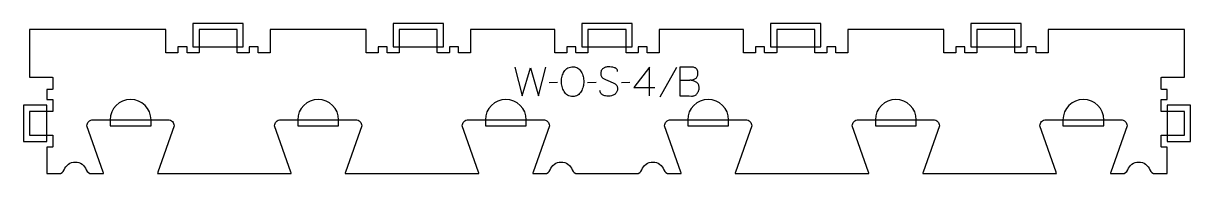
# Model space of a CAD drawing. Extents: x -6 to 1206, y 0 to 156.
import ezdxf

# ---------------------------------------------------------------- set-up
doc = ezdxf.new("R2010")
doc.units = 0
for name, color, linetype in [('1_ANYTOOL_1MMDEEP_LABELS_S', 2, 'CONTINUOUS'), ('4_ANYTOOL_CUTTHROUGH_OUTSI', 5, 'CONTINUOUS'), ('5_ANYTOOL_HALF_MILL_9MM_IN', 3, 'CONTINUOUS')]:
    doc.layers.add(name, color=color, linetype=linetype)

msp = doc.modelspace()

# ---------------------------------------------------------------- linework, layer by layer
at = {"layer": '1_ANYTOOL_1MMDEEP_LABELS_S'}
for p, q in [((671.964276, 110.124663), (654.778561, 79.353234)), ((548.407133, 94.481805), (539.621418, 94.396091)), ((588.435704, 94.481805), (579.64999, 94.396091)), ((623.492847, 94.481805), (614.707133, 94.396091)), ((627.778561, 89.253234), (649.54999, 89.253234))]:
    msp.add_line(p, q, dxfattribs=at)
for points in [[(504.04999, 110.596091), (511.764276, 80.596091), (520.207133, 109.696091), (528.692847, 80.596091), (536.192847, 110.596091)], [(643.764276, 80.596091), (643.807133, 110.638948), (627.778561, 89.253234)]]:
    msp.add_lwpolyline(points, dxfattribs=at)
msp.add_lwpolyline([(564.478561, 110.938948, -0.064784), (567.152517, 110.591027, -0.088904), (569.578561, 109.460377, -0.05419), (571.501126, 107.768247, -0.051179), (573.028561, 105.710377, -0.041653), (574.210761, 103.281604, -0.036749), (574.99999, 100.696091, -0.024892), (575.457769, 98.076828, -0.030823), (575.621418, 95.424663, -0.034269), (575.444899, 92.852166, -0.031918), (574.930347, 90.324663, -0.031725), (574.04216, 87.715266, -0.026303), (572.857133, 85.224663, -0.058719), (571.333352, 83.062915, -0.077745), (569.294633, 81.399663, -0.077243), (566.807645, 80.420825, -0.055252), (564.135704, 80.124663, -0.054051), (561.381779, 80.423242, -0.077615), (558.816061, 81.421091, -0.078558), (556.740988, 83.108165, -0.060481), (555.19999, 85.310377, -0.02629), (554.013329, 87.849596, -0.031299), (553.126776, 90.506805, -0.031469), (552.611737, 93.093621, -0.033416), (552.435704, 95.724663, -0.032847), (552.614382, 98.441611, -0.035049), (553.158918, 101.108591, -0.03503), (554.074892, 103.68563, -0.032231), (555.328561, 106.11752, -0.062518), (556.95045, 108.184614, -0.074052), (559.06249, 109.733591, -0.072322), (561.689343, 110.664482, -0.049083)], format="xyb", close=True, dxfattribs=at)
for points in [[(610.678561, 106.010377, 0.071867), (610.485448, 107.346984, 0.100684), (609.858918, 108.528234, 0.047558), (609.384365, 109.004684, 0.038563), (608.834365, 109.393413, 0.037928), (608.137177, 109.740881, 0.026634), (607.39999, 109.996091, 0.028461), (604.376657, 110.682074, 0.041577), (601.292847, 110.938948, 0.036938), (599.790487, 110.827809, 0.041531), (598.32499, 110.483591, 0.041583), (596.947613, 109.906383, 0.038125), (595.678561, 109.11752, 0.057611), (594.608409, 108.125615, 0.065808), (593.814276, 106.90502, 0.06469), (593.33678, 105.445465, 0.046778), (593.192847, 103.910377, 0.052235), (593.355203, 102.360535, 0.075448), (593.89999, 100.910377, 0.076671), (594.816082, 99.737324, 0.061023), (596.021418, 98.853234, 0.021951), (599.050273, 97.325888, 0.018213), (602.192847, 96.046091, -0.02405), (605.294332, 94.740629, -0.02981), (608.235704, 93.110377, -0.068439), (609.377006, 92.144446, -0.079282), (610.185704, 90.89252, -0.076308), (610.610704, 89.313838, -0.047772), (610.635704, 87.66752, -0.046243), (610.34247, 85.98656, -0.06359), (609.692847, 84.415734, -0.064671), (608.720023, 83.131545, -0.057073), (607.464276, 82.11752, -0.067522), (604.495967, 80.754609, -0.070793), (601.271418, 80.253234, -0.064027), (598.132403, 80.615749, -0.070447), (595.207133, 81.796091, -0.054374), (594.048715, 82.645724, -0.074742), (593.14999, 83.756805, -0.075199), (592.626983, 85.063184, -0.057737), (592.464276, 86.46752)], [(675.392847, 96.924663), (685.935704, 97.053234, 0.046847), (688.884407, 97.529682, 0.060102), (691.657133, 98.61752, 0.086388), (692.763835, 99.487646, 0.076384), (693.53749, 100.669305, 0.070405), (694.034959, 102.357055, 0.036531), (694.164276, 104.124663, 0.031885), (694.072655, 105.55992, 0.051083), (693.746418, 106.955913, 0.053001), (693.238131, 108.042471, 0.064647), (692.492847, 108.978234, 0.064346), (691.519556, 109.703799, 0.050037), (690.403561, 110.191627, 0.048317), (688.959005, 110.507909, 0.029756), (687.478561, 110.596091), (675.392847, 110.596091)], [(675.392847, 110.596091), (675.392847, 80.596091), (685.078561, 80.596091), (687.607133, 80.510377, 0.048381), (689.286027, 80.614292, 0.066146), (690.891061, 81.094305, 0.067079), (692.254825, 81.942976, 0.057042), (693.371418, 83.103234, 0.037099), (694.26609, 84.474475, 0.042913), (694.930347, 85.969305, 0.043052), (695.321507, 87.524953, 0.040094), (695.44999, 89.124663, 0.045096), (695.287619, 90.921279, 0.070597), (694.721418, 92.622877, 0.073303), (693.79544, 93.951915, 0.067093), (692.535704, 94.974663, 0.063103), (689.361194, 96.399608, 0.053716), (685.935704, 97.053234)]]:
    msp.add_lwpolyline(points, format="xyb", dxfattribs=at)
at = {"layer": '4_ANYTOOL_CUTTHROUGH_OUTSI'}
msp.add_lwpolyline([(30.404437, 0, 0.317837), (35.825589, 3.833333, -0.707107), (58.924411, 3.833333, 0.317837), (64.345563, 0), (76.744479, 0, 0.06141), (76.509569, 1.39487), (59.614035, 49.667412, -0.084368), (59.6, 49.75, -0.414214), (65.85, 56), (143.85, 56, -0.414214), (150.1, 49.75, -0.084368), (150.085965, 49.667412), (133.186852, 1.383805, 0.0608), (132.955521, 0), (271.644479, 0, 0.06141), (271.409569, 1.39487), (254.514035, 49.667412, -0.084368), (254.5, 49.75, -0.414214), (260.75, 56), (338.75, 56, -0.414214), (345, 49.75, -0.084368), (344.985965, 49.667412), (328.086852, 1.383805, 0.0608), (327.855521, 0), (466.544479, 0, 0.06141), (466.309569, 1.39487), (449.414035, 49.667412, -0.084368), (449.4, 49.75, -0.414214), (455.65, 56), (533.65, 56, -0.414214), (539.9, 49.75, -0.084368), (539.885965, 49.667412), (522.986852, 1.383805, 0.0608), (522.755521, 0), (535.154437, 0, 0.317837), (540.575589, 3.833333, -0.707107), (563.674411, 3.833333, 0.317837), (569.095563, 0), (630.404437, 0, 0.317837), (635.825589, 3.833333, -0.707107), (658.924411, 3.833333, 0.317837), (664.345563, 0), (676.744479, 0, 0.06141), (676.509569, 1.39487), (659.614035, 49.667412, -0.084368), (659.6, 49.75, -0.414214), (665.85, 56), (743.85, 56, -0.414214), (750.1, 49.75, -0.084368), (750.085965, 49.667412), (733.186852, 1.383805, 0.0608), (732.955521, 0), (871.644479, 0, 0.06141), (871.409569, 1.39487), (854.514035, 49.667412, -0.084368), (854.5, 49.75, -0.414214), (860.75, 56), (938.75, 56, -0.414214), (945, 49.75, -0.084368), (944.985965, 49.667412), (928.086852, 1.383805, 0.0608), (927.855521, 0), (1066.544479, 0, 0.06141), (1066.309569, 1.39487), (1049.414035, 49.667412, -0.084368), (1049.4, 49.75, -0.414214), (1055.65, 56), (1133.65, 56, -0.414214), (1139.9, 49.75, -0.084368), (1139.885965, 49.667412), (1122.986852, 1.383805, 0.0608), (1122.755521, 0), (1135.154437, 0, 0.317837), (1140.575589, 3.833333, -0.317837), (1152.125, 12, -0.317837), (1163.674411, 3.833333, 0.317837), (1169.095563, 0), (1181.5, 0), (1181.5, 27.5), (1175.75, 27.5, -0.414214), (1175.5, 27.75), (1175.5, 39.75, -0.414214), (1175.75, 40), (1199.5, 40), (1199.5, 64.5), (1175.75, 64.5, -0.414214), (1175.5, 64.75), (1175.5, 76.75, -0.414214), (1175.75, 77), (1181.5, 77), (1181.5, 87.5), (1175.75, 87.5, -0.414214), (1175.5, 87.75), (1175.5, 99.75, -0.414214), (1175.75, 100), (1199.5, 100), (1199.5, 149.5), (1058, 149.5), (1058, 125.75, -0.414214), (1057.75, 125.5), (1045.75, 125.5, -0.414214), (1045.5, 125.75), (1045.5, 131.5), (1036, 131.5), (1036, 125.75, -0.414214), (1035.75, 125.5), (1023.75, 125.5, -0.414214), (1023.5, 125.75), (1023.5, 149.5), (984, 149.5), (984, 125.75, -0.414214), (983.75, 125.5), (971.75, 125.5, -0.414214), (971.5, 125.75), (971.5, 131.5), (962, 131.5), (962, 125.75, -0.414214), (961.75, 125.5), (949.75, 125.5, -0.414214), (949.5, 125.75), (949.5, 149.5), (850, 149.5), (850, 125.75, -0.414214), (849.75, 125.5), (837.75, 125.5, -0.414214), (837.5, 125.75), (837.5, 131.5), (828, 131.5), (828, 125.75, -0.414214), (827.75, 125.5), (815.75, 125.5, -0.414214), (815.5, 125.75), (815.5, 149.5), (776, 149.5), (776, 125.75, -0.414214), (775.75, 125.5), (763.75, 125.5, -0.414214), (763.5, 125.75), (763.5, 131.5), (754, 131.5), (754, 125.75, -0.414214), (753.75, 125.5), (741.75, 125.5, -0.414214), (741.5, 125.75), (741.5, 149.5), (654, 149.5), (654, 125.75, -0.414214), (653.75, 125.5), (641.75, 125.5, -0.414214), (641.5, 125.75), (641.5, 131.5), (632, 131.5), (632, 125.75, -0.414214), (631.75, 125.5), (619.75, 125.5, -0.414214), (619.5, 125.75), (619.5, 149.5), (580, 149.5), (580, 125.75, -0.414214), (579.75, 125.5), (567.75, 125.5, -0.414214), (567.5, 125.75), (567.5, 131.5), (558, 131.5), (558, 125.75, -0.414214), (557.75, 125.5), (545.75, 125.5, -0.414214), (545.5, 125.75), (545.5, 149.5), (458, 149.5), (458, 125.75, -0.414214), (457.75, 125.5), (445.75, 125.5, -0.414214), (445.5, 125.75), (445.5, 131.5), (436, 131.5), (436, 125.75, -0.414214), (435.75, 125.5), (423.75, 125.5, -0.414214), (423.5, 125.75), (423.5, 149.5), (384, 149.5), (384, 125.75, -0.414214), (383.75, 125.5), (371.75, 125.5, -0.414214), (371.5, 125.75), (371.5, 131.5), (362, 131.5), (362, 125.75, -0.414214), (361.75, 125.5), (349.75, 125.5, -0.414214), (349.5, 125.75), (349.5, 149.5), (250, 149.5), (250, 125.75, -0.414214), (249.75, 125.5), (237.75, 125.5, -0.414214), (237.5, 125.75), (237.5, 131.5), (228, 131.5), (228, 125.75, -0.414214), (227.75, 125.5), (215.75, 125.5, -0.414214), (215.5, 125.75), (215.5, 149.5), (176, 149.5), (176, 125.75, -0.414214), (175.75, 125.5), (163.75, 125.5, -0.414214), (163.5, 125.75), (163.5, 131.5), (154, 131.5), (154, 125.75, -0.414214), (153.75, 125.5), (141.75, 125.5, -0.414214), (141.5, 125.75), (141.5, 149.5), (0, 149.5), (0, 100), (23.75, 100, -0.414214), (24, 99.75), (24, 87.75, -0.414214), (23.75, 87.5), (18, 87.5), (18, 77), (23.75, 77, -0.414214), (24, 76.75), (24, 64.75, -0.414214), (23.75, 64.5), (0, 64.5), (0, 40), (23.75, 40, -0.414214), (24, 39.75), (24, 27.75, -0.414214), (23.75, 27.5), (18, 27.5), (18, 0)], format="xyb", close=True, dxfattribs=at)
at = {"layer": '5_ANYTOOL_HALF_MILL_9MM_IN'}
for points in [[(175.5, 131.5), (216, 131.5), (222, 131.5), (222, 156), (215.74, 156), (175.76, 156), (169.5, 156), (169.5, 131.5)], [(383.5, 131.5), (424, 131.5), (430, 131.5), (430, 156), (423.74, 156), (383.76, 156), (377.5, 156), (377.5, 131.5)], [(579.5, 131.5), (620, 131.5), (626, 131.5), (626, 156), (619.74, 156), (579.76, 156), (573.5, 156), (573.5, 131.5)], [(775.5, 131.5), (816, 131.5), (822, 131.5), (822, 156), (815.74, 156), (775.76, 156), (769.5, 156), (769.5, 131.5)], [(983.5, 131.5), (1024, 131.5), (1030, 131.5), (1030, 156), (1023.74, 156), (983.76, 156), (977.5, 156), (977.5, 131.5)], [(18, 39.5), (18, 65), (18, 71), (-6.5, 71), (-6.5, 64.74), (-6.5, 39.76), (-6.5, 33.5), (18, 33.5)], [(1181.5, 65), (1181.5, 39.5), (1181.5, 33.5), (1199.74, 33.5), (1206, 33.5), (1206, 71), (1199.74, 71), (1181.5, 71)]]:
    msp.add_lwpolyline(points, close=True, dxfattribs=at)
for points in [[(126.1, 55.75, 1), (83.6, 55.75), (83.6, 49.5), (126.1, 49.5)], [(321, 55.75, 1), (278.5, 55.75), (278.5, 49.5), (321, 49.5)], [(515.9, 55.75, 1), (473.4, 55.75), (473.4, 49.5), (515.9, 49.5)], [(726.1, 55.75, 1), (683.6, 55.75), (683.6, 49.5), (726.1, 49.5)], [(921, 55.75, 1), (878.5, 55.75), (878.5, 49.5), (921, 49.5)], [(1115.9, 55.75, 1), (1073.4, 55.75), (1073.4, 49.5), (1115.9, 49.5)]]:
    msp.add_lwpolyline(points, format="xyb", close=True, dxfattribs=at)

doc.saveas('drawing.dxf')
